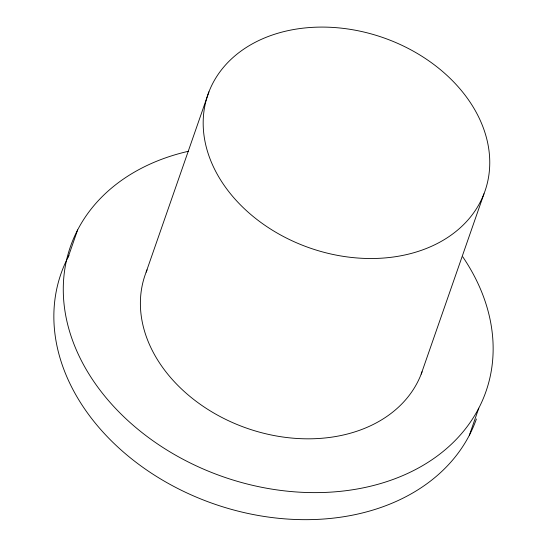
<?xml version="1.0" encoding="UTF-8"?>
<svg xmlns="http://www.w3.org/2000/svg" width="547" height="547" viewBox="0 0 547 547"><rect width="100%" height="100%" fill="white"/><g stroke="black" fill="none" stroke-linecap="round" stroke-linejoin="round"><path stroke-width="0.82" d="M68.211 256.987L77.626 229.938M146.152 272.132L208.94 91.828M421.197 374.086L483.992 193.782A146.692 111.376 19.2 0 0 312.556 27.35A146.692 111.376 19.2 0 0 242.854 207.279A146.692 111.376 19.2 0 0 483.992 193.782M469.374 435.2L478.789 408.158M476.396 419.009A220.038 167.067 19.2 0 1 201.248 499.151A220.038 167.067 19.2 0 1 68.977 255.531M462.789 256.864A220.038 167.067 19.2 0 1 381.676 483.22A220.038 167.067 19.2 0 1 86.235 369.505A220.038 167.067 19.2 0 1 188.455 151.273M422.058 371.769A146.692 111.376 19.2 0 1 243.436 426.995A146.692 111.376 19.2 0 1 147.081 269.835"/></g></svg>
